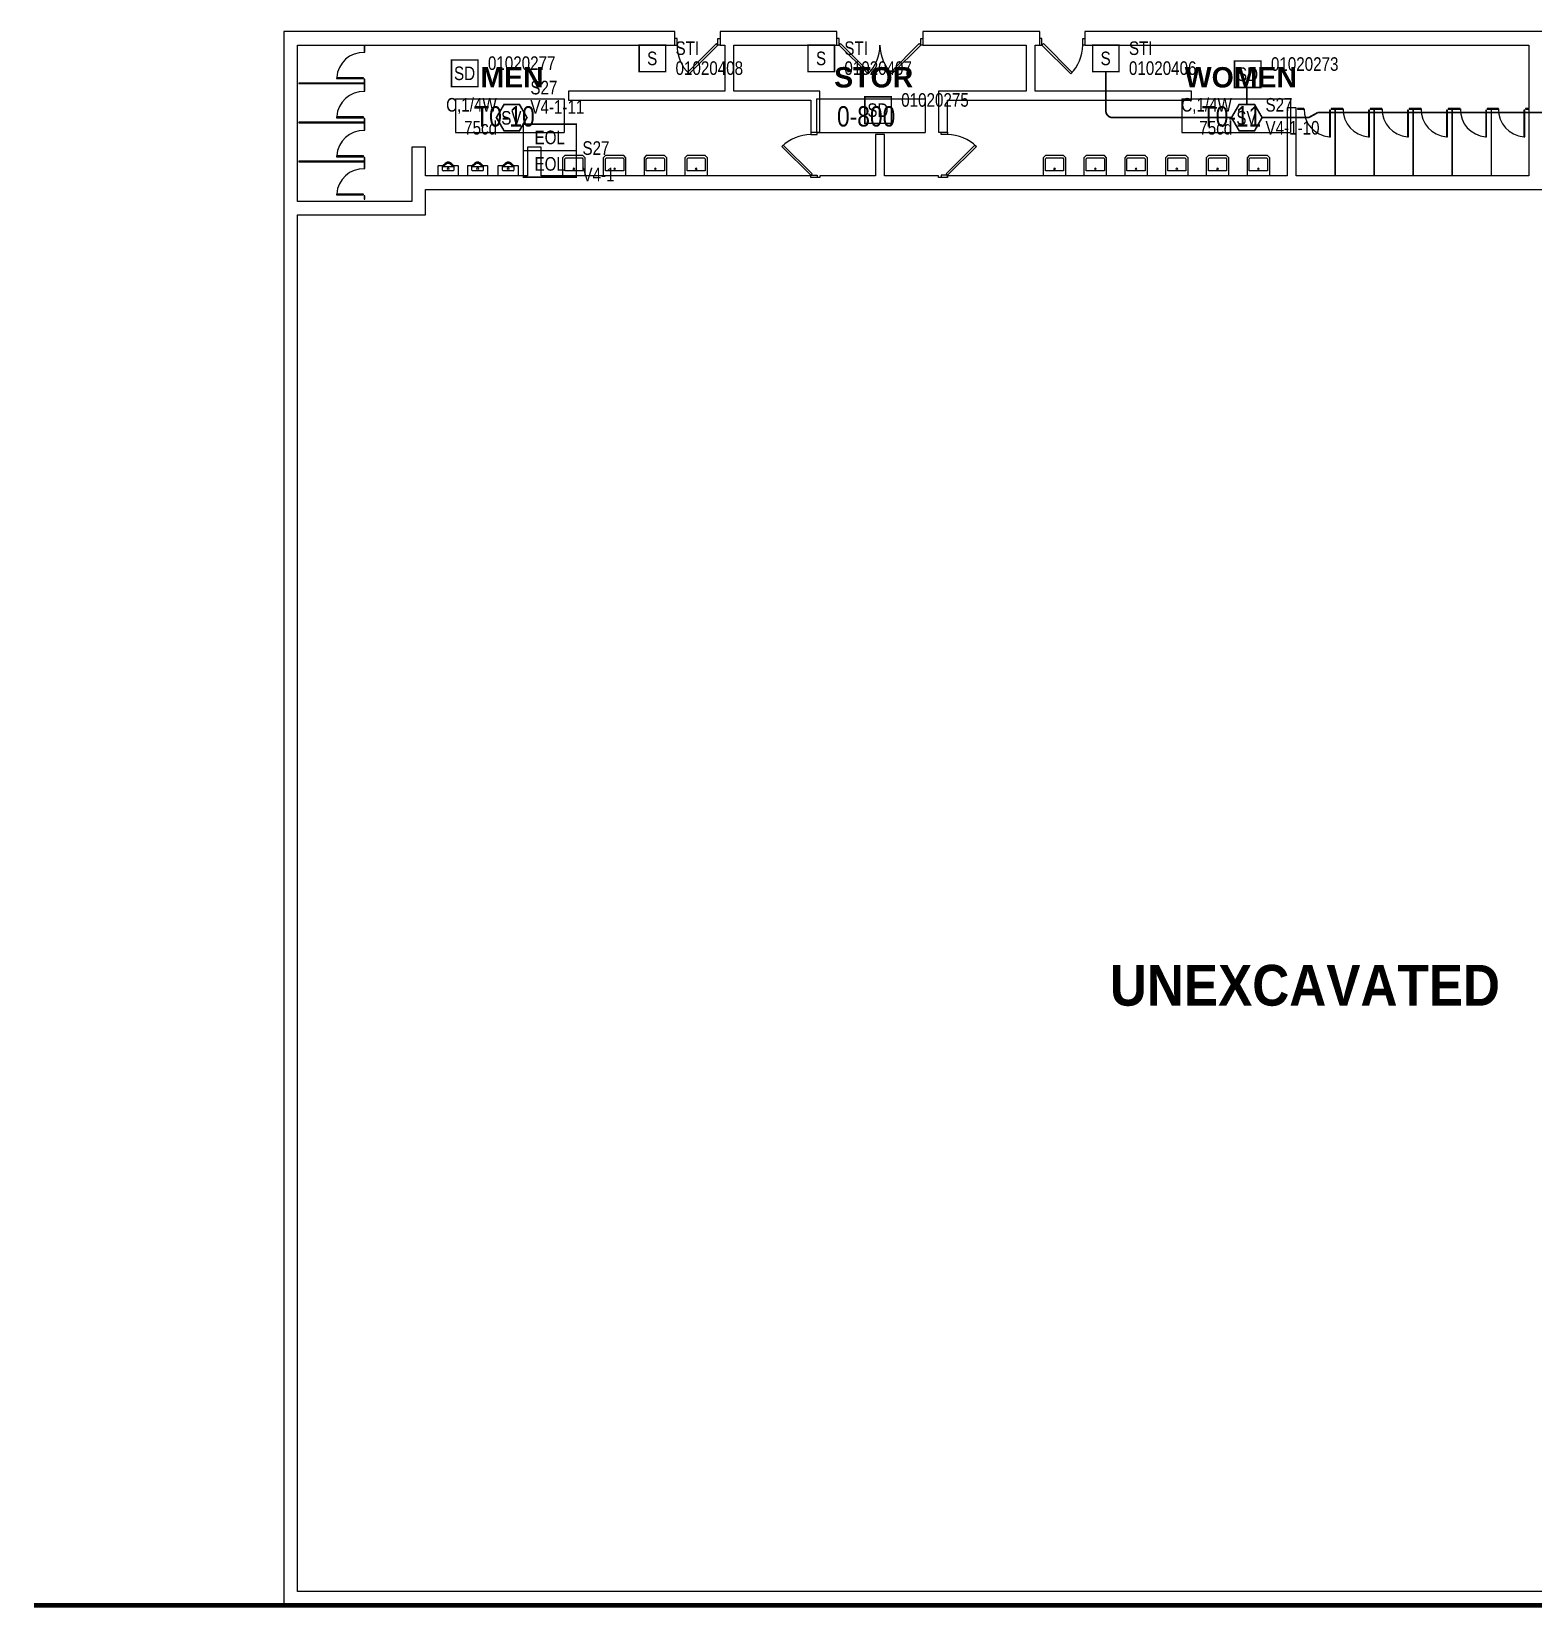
# Model space of a CAD drawing. Header units: inches. Extents: x 3516 to 15434, y -1454 to 5991.
# Drawn here: x 8062 to 9389, y 2681 to 4073 of the extents above; entities that cross this region are included whole.
import ezdxf
from ezdxf.enums import TextEntityAlignment as Align

# ---------------------------------------------------------------- set-up
doc = ezdxf.new("R2010")
doc.units = ezdxf.units.IN
doc.header["$LTSCALE"] = 0.25
doc.header["$MEASUREMENT"] = 0
for name, color, linetype in [('BACKGROUND', 8, 'Continuous'), ('CONDUIT', 6, 'Continuous'), ('EOL', 1, 'Continuous'), ('PULL STATION', 1, 'Continuous'), ('SMOKE DETECTOR', 1, 'Continuous'), ('SPEAKER STROBE', 1, 'Continuous')]:
    doc.layers.add(name, color=color, linetype=linetype)
doc.styles.add('Arial', font='arial.ttf', dxfattribs={"width": 0.8})
doc.styles.add('Arial_B_1', font='arialbd.ttf', dxfattribs={"height": 0.09375})
doc.styles.add('Arial_B_2', font='arialbd.ttf', dxfattribs={"width": 0.9, "height": 36})

# ---------------------------------------------------------------- blocks, each defined once
blk = doc.blocks.new('SIGA-278')
at = {"layer": 'PULL STATION', "const_width": 1.3}
blk.add_lwpolyline([(-11.5, -11.7), (-11.5, 11.7), (11.9, 11.7), (11.9, -11.7)], close=True, dxfattribs=at)
at = {"layer": 'PULL STATION', "style": 'Arial', "width": 0.8}
blk.add_text('S', height=12, dxfattribs=at).set_placement((0, 0), align=Align.MIDDLE)
for tag, p in [('ADDRESS', (20.6, 9)), ('ZONE', (20.6, -8.6))]:
    blk.add_attdef(tag, text='', height=12, dxfattribs=at).set_placement(p, align=Align.MIDDLE_LEFT)
blk.add_attdef('SUBSCRIPT', text='', height=12, dxfattribs=at).set_placement((-16.6, -9), align=Align.MIDDLE_RIGHT)
blk = doc.blocks.new('SIGA-PD')
at = {"layer": 'SMOKE DETECTOR', "const_width": 1.3}
blk.add_lwpolyline([(-11.5, -11.7), (-11.5, 11.7), (11.9, 11.7), (11.9, -11.7)], close=True, dxfattribs=at)
at = {"layer": 'SMOKE DETECTOR', "style": 'Arial', "width": 0.8}
blk.add_text('SD', height=12, dxfattribs=at).set_placement((0, 0), align=Align.MIDDLE)
for tag, p in [('ADDRESS', (20.6, 9)), ('ZONE', (20.6, -8.6))]:
    blk.add_attdef(tag, text='', height=12, dxfattribs=at).set_placement(p, align=Align.MIDDLE_LEFT)
blk.add_attdef('SUBSCRIPT', text='', height=12, dxfattribs=at).set_placement((-16.6, -9), align=Align.MIDDLE_RIGHT)
blk = doc.blocks.new('GC-S7VM')
at = {"layer": 'SPEAKER STROBE', "const_width": 1.46}
blk.add_lwpolyline([(13.8, 0.2), (7.1, 11.9), (-6.4, 11.9), (-13.2, 0.2), (-6.4, -11.5), (7.1, -11.5)], close=True, dxfattribs=at)
at = {"layer": 'SPEAKER STROBE', "style": 'Arial', "width": 0.8}
blk.add_text('SV', height=12, dxfattribs=at).set_placement((0, 0), align=Align.MIDDLE)
for tag, p in [('C', (-12.9, 11.5)), ('CANDELA', (-12.6, -8.8)), ('1/2W', (-12.6, -29.2))]:
    blk.add_attdef(tag, text='', height=12, dxfattribs=at).set_placement(p, align=Align.MIDDLE_RIGHT)
for tag, p in [('Speaker_Circuit', (16.8, 11.5)), ('Visual_Circuit', (16.8, -8.8))]:
    blk.add_attdef(tag, text='', height=12, dxfattribs=at).set_placement(p, align=Align.MIDDLE_LEFT)
blk = doc.blocks.new('EOLR')
at = {"layer": 'EOL', "const_width": 1.25}
blk.add_lwpolyline([(-23.4, 11.7), (23.4, 11.7), (23.4, -11.7), (-23.4, -11.7)], close=True, dxfattribs=at)
at = {"layer": 'EOL', "style": 'Arial', "width": 0.8}
blk.add_text('EOL', height=12, dxfattribs=at).set_placement((0, 0), align=Align.MIDDLE)
for tag, p in [('CIRCUIT#', (28.6, 10.9)), ('EOL_VALUE', (28.9, -9.4))]:
    blk.add_attdef(tag, text='', height=12, dxfattribs=at).set_placement(p, align=Align.MIDDLE_LEFT)

msp = doc.modelspace()

# ---------------------------------------------------------------- linework, layer by layer
at = {"lineweight": 0, "const_width": 4}
msp.add_lwpolyline([(9576.9, 2682.6), (8064.2, 2682.6)], dxfattribs=at)
at = {"layer": 'BACKGROUND'}
for p, q in [((8285.1, 4072.6), (8285.1, 2682.6)), ((8630.3, 4072.6), (8285.1, 4072.6)), ((8630.3, 4060.6), (8630.3, 4072.6)), ((8632.3, 4066.4), (8630.3, 4066.4)), ((8632.3, 4060.6), (8632.3, 4066.4)), ((8668.3, 4066.4), (8670.3, 4066.4)), ((8668.3, 4060.6), (8668.3, 4066.4)), ((8773.4, 4072.6), (8670.3, 4072.6)), ((8670.3, 4072.6), (8670.3, 4060.6)), ((8773.4, 4060.6), (8773.4, 4072.6)), ((8775.4, 4066.4), (8773.4, 4066.4)), ((8775.4, 4060.6), (8775.4, 4066.4)), ((8847.4, 4066.4), (8849.4, 4066.4)), ((8847.4, 4060.6), (8847.4, 4066.4)), ((8952.5, 4072.6), (8849.4, 4072.6)), ((8849.4, 4072.6), (8849.4, 4060.6)), ((8952.5, 4060.6), (8952.5, 4072.6)), ((8954.5, 4066.4), (8952.5, 4066.4)), ((8954.5, 4060.6), (8954.5, 4066.4)), ((8990.5, 4066.4), (8992.5, 4066.4)), ((8990.5, 4060.6), (8990.5, 4066.4)), ((9420.6, 4072.6), (8992.5, 4072.6)), ((8992.5, 4072.6), (8992.5, 4060.6)), ((8297.1, 3922.6), (8297.1, 4060.6)), ((8297.1, 4060.6), (8630.3, 4060.6)), ((8355.9, 4060.1), (8355.9, 4054.4)), ((8356.6, 4060.1), (8355.9, 4060.1)), ((8355.9, 4054.4), (8356.6, 4054.4)), ((8356.6, 4054.4), (8356.6, 4060.1)), ((8630.3, 4060.6), (8632.3, 4060.6)), ((8667.1, 4061.9), (8641.6, 4036.4)), ((8642.9, 4035.2), (8668.3, 4060.6)), ((8668.3, 4060.6), (8667.1, 4061.9)), ((8670.3, 4060.6), (8668.3, 4060.6)), ((8670.3, 4060.6), (8674.3, 4060.6)), ((8674.3, 4060.6), (8674.3, 4020)), ((8682.3, 4060.6), (8773.4, 4060.6)), ((8682.3, 4020), (8682.3, 4060.6)), ((8773.4, 4060.6), (8775.4, 4060.6)), ((8775.4, 4060.6), (8776.7, 4061.9)), ((8800.9, 4035.2), (8775.4, 4060.6)), ((8776.7, 4061.9), (8802.1, 4036.4)), ((8846.2, 4061.9), (8820.7, 4036.4)), ((8822, 4035.2), (8847.4, 4060.6)), ((8847.4, 4060.6), (8846.2, 4061.9)), ((8849.4, 4060.6), (8847.4, 4060.6)), ((8849.4, 4060.6), (8940.5, 4060.6)), ((8940.5, 4060.6), (8940.5, 4020)), ((8948.5, 4060.6), (8952.5, 4060.6)), ((8948.5, 4020), (8948.5, 4060.6)), ((8952.5, 4060.6), (8954.5, 4060.6)), ((8954.5, 4060.6), (8955.8, 4061.9)), ((8980, 4035.2), (8954.5, 4060.6)), ((8955.8, 4061.9), (8981.2, 4036.4)), ((8992.5, 4060.6), (8990.5, 4060.6)), ((8992.5, 4060.6), (9384.6, 4060.6)), ((9384.6, 4060.6), (9384.6, 4004.6)), ((8298.1, 4027.1), (8298.1, 4026.6)), ((8355.4, 4027.1), (8298.1, 4027.1)), ((8298.1, 4026.6), (8355.4, 4026.6)), ((8355.3, 4031.8), (8331.6, 4031.8)), ((8331.6, 4031.8), (8331.6, 4031)), ((8331.6, 4031), (8355.3, 4031)), ((8355.3, 4031), (8355.3, 4031.8)), ((8355.4, 4026.6), (8355.4, 4027.1)), ((8355.9, 4030.4), (8355.9, 4019.9)), ((8356.6, 4030.4), (8355.9, 4030.4)), ((8356.6, 4019.9), (8356.6, 4030.4)), ((8641.6, 4036.4), (8642.9, 4035.2)), ((8802.1, 4036.4), (8800.9, 4035.2)), ((8820.7, 4036.4), (8822, 4035.2)), ((8981.2, 4036.4), (8980, 4035.2)), ((8355.9, 4019.9), (8356.6, 4019.9)), ((8436.5, 4013.3), (8532.5, 4013.3)), ((8436.5, 4013.3), (8436.5, 3983.3)), ((8532.5, 4013.3), (8532.5, 3983.3)), ((8674.3, 4020), (8536.3, 4020)), ((8536.3, 4020), (8536.3, 4012)), ((8536.3, 4012), (8750.3, 4012)), ((8758.3, 4020), (8682.3, 4020)), ((8750.3, 4012), (8750.3, 3983.6)), ((8755.3, 4013.3), (8851.3, 4013.3)), ((8755.3, 4013.3), (8755.3, 3983.3)), ((8758.3, 3983.6), (8758.3, 4020)), ((8851.3, 4013.3), (8851.3, 3983.3)), ((8863.1, 4020), (8863.1, 3983.6)), ((8940.5, 4020), (8863.1, 4020)), ((8871.1, 3983.6), (8871.1, 4012)), ((8871.1, 4012), (9086.6, 4012)), ((9086.6, 4020), (8948.5, 4020)), ((9078, 4013.3), (9174, 4013.3)), ((9078, 4013.3), (9078, 3983.3)), ((9086.6, 4012), (9086.6, 4020)), ((9174, 4013.3), (9174, 3983.3)), ((8355.3, 3997.3), (8331.6, 3997.3)), ((8331.6, 3997.3), (8331.6, 3996.5)), ((8331.6, 3996.5), (8355.3, 3996.5)), ((8355.3, 3996.5), (8355.3, 3997.3)), ((8355.9, 3995.9), (8355.9, 3985.4)), ((8356.6, 3995.9), (8355.9, 3995.9)), ((8356.6, 3985.4), (8356.6, 3995.9)), ((9171.1, 4005.1), (9171.1, 3945.1)), ((9179.1, 4005.1), (9171.1, 4005.1)), ((9179.1, 3945.1), (9179.1, 4005.1)), ((9185.8, 4004.6), (9180.1, 4004.6)), ((9180.1, 4004.6), (9180.1, 4003.9)), ((9180.1, 4003.9), (9185.8, 4003.9)), ((9185.8, 4003.9), (9185.8, 4004.6)), ((9208.4, 4003.3), (9208.4, 3979.6)), ((9209.2, 4003.3), (9208.4, 4003.3)), ((9209.2, 3979.6), (9209.2, 4003.3)), ((9220.3, 4004.6), (9209.8, 4004.6)), ((9209.8, 4004.6), (9209.8, 4003.9)), ((9209.8, 4003.9), (9220.3, 4003.9)), ((9213.6, 4003.4), (9213.1, 4003.4)), ((9213.1, 4003.4), (9213.1, 3946.1)), ((9213.6, 3946.1), (9213.6, 4003.4)), ((9220.3, 4003.9), (9220.3, 4004.6)), ((9242.9, 4003.3), (9242.9, 3979.6)), ((9243.7, 4003.3), (9242.9, 4003.3)), ((9243.7, 3979.6), (9243.7, 4003.3)), ((9254.8, 4004.6), (9244.3, 4004.6)), ((9244.3, 4004.6), (9244.3, 4003.9)), ((9244.3, 4003.9), (9254.8, 4003.9)), ((9248.1, 4003.4), (9247.6, 4003.4)), ((9247.6, 4003.4), (9247.6, 3946.1)), ((9248.1, 3946.1), (9248.1, 4003.4)), ((9254.8, 4003.9), (9254.8, 4004.6)), ((9277.4, 4003.3), (9277.4, 3979.6)), ((9278.2, 4003.3), (9277.4, 4003.3)), ((9278.2, 3979.6), (9278.2, 4003.3)), ((9289.3, 4004.6), (9278.8, 4004.6)), ((9278.8, 4004.6), (9278.8, 4003.9)), ((9278.8, 4003.9), (9289.3, 4003.9)), ((9282.6, 4003.4), (9282.1, 4003.4)), ((9282.1, 4003.4), (9282.1, 3946.1)), ((9282.6, 3946.1), (9282.6, 4003.4)), ((9289.3, 4003.9), (9289.3, 4004.6)), ((9311.9, 4003.3), (9311.9, 3979.6)), ((9312.7, 4003.3), (9311.9, 4003.3)), ((9312.7, 3979.6), (9312.7, 4003.3)), ((9323.8, 4004.6), (9313.3, 4004.6)), ((9313.3, 4004.6), (9313.3, 4003.9)), ((9313.3, 4003.9), (9323.8, 4003.9)), ((9317.1, 4003.4), (9316.6, 4003.4)), ((9316.6, 4003.4), (9316.6, 3946.1)), ((9317.1, 3946.1), (9317.1, 4003.4)), ((9323.8, 4003.9), (9323.8, 4004.6)), ((9346.4, 4003.3), (9346.4, 3979.6)), ((9347.2, 4003.3), (9346.4, 4003.3)), ((9347.2, 3979.6), (9347.2, 4003.3)), ((9357.6, 4004.6), (9347.8, 4004.6)), ((9347.8, 4004.6), (9347.8, 4003.9)), ((9347.8, 4003.9), (9357.6, 4003.9)), ((9351.6, 4003.4), (9351.1, 4003.4)), ((9351.1, 4003.4), (9351.1, 3946.1)), ((9351.6, 3946.1), (9351.6, 4003.4)), ((9357.6, 4003.9), (9357.6, 4004.6)), ((9380.2, 4003.3), (9380.2, 3979.6)), ((9380.9, 4003.3), (9380.2, 4003.3)), ((9380.9, 3979.6), (9380.9, 4003.3)), ((9384.6, 4004.6), (9381.6, 4004.6)), ((9381.6, 4004.6), (9381.6, 4003.9)), ((9381.6, 4003.9), (9384.6, 4003.9)), ((9384.6, 4003.9), (9384.6, 4004.6)), ((9384.6, 4003.9), (9384.6, 3945.1)), ((8298.1, 3992.6), (8298.1, 3992.1)), ((8355.4, 3992.6), (8298.1, 3992.6)), ((8298.1, 3992.1), (8355.4, 3992.1)), ((8355.4, 3992.1), (8355.4, 3992.6)), ((8355.9, 3985.4), (8356.6, 3985.4)), ((8436.5, 3983.3), (8532.5, 3983.3)), ((8750.3, 3983.6), (8758.3, 3983.6)), ((8750.3, 3983.6), (8750.3, 3981.6)), ((8750.3, 3981.6), (8756, 3981.6)), ((8755.3, 3983.3), (8851.3, 3983.3)), ((8756, 3981.6), (8756, 3983.6)), ((8807.4, 3981.7), (8807.4, 3945.1)), ((8815.4, 3981.7), (8807.4, 3981.7)), ((8815.4, 3945.1), (8815.4, 3981.7)), ((8863.1, 3983.6), (8871.1, 3983.6)), ((8865.4, 3981.6), (8865.4, 3983.6)), ((8871.1, 3981.6), (8865.4, 3981.6)), ((8871.1, 3983.6), (8871.1, 3981.6)), ((9078, 3983.3), (9174, 3983.3)), ((8410.1, 3970.6), (8398.1, 3970.6)), ((8398.1, 3970.6), (8398.1, 3922.6)), ((8410.1, 3945.1), (8410.1, 3970.6)), ((8512.1, 3970.6), (8500.1, 3970.6)), ((8500.1, 3970.6), (8500.1, 3945.1)), ((8512.1, 3945.1), (8512.1, 3970.6)), ((8726, 3972.3), (8724.8, 3971.1)), ((8724.8, 3971.1), (8750.3, 3945.6)), ((8751.5, 3946.9), (8726, 3972.3)), ((8869.9, 3946.9), (8895.3, 3972.3)), ((8896.6, 3971.1), (8871.1, 3945.6)), ((8895.3, 3972.3), (8896.6, 3971.1)), ((9208.4, 3979.6), (9209.2, 3979.6)), ((9242.9, 3979.6), (9243.7, 3979.6)), ((9277.4, 3979.6), (9278.2, 3979.6)), ((9311.9, 3979.6), (9312.7, 3979.6)), ((9346.4, 3979.6), (9347.2, 3979.6)), ((9380.2, 3979.6), (9380.9, 3979.6)), ((8298.1, 3958.1), (8298.1, 3957.6)), ((8355.4, 3958.1), (8298.1, 3958.1)), ((8298.1, 3957.6), (8355.4, 3957.6)), ((8355.3, 3962.8), (8331.6, 3962.8)), ((8331.6, 3962.8), (8331.6, 3962)), ((8331.6, 3962), (8355.3, 3962)), ((8355.3, 3962), (8355.3, 3962.8)), ((8355.4, 3957.6), (8355.4, 3958.1)), ((8355.9, 3961.4), (8355.9, 3951.6)), ((8356.6, 3961.4), (8355.9, 3961.4)), ((8356.6, 3951.6), (8356.6, 3961.4)), ((8421.1, 3953.6), (8421.1, 3945.1)), ((8424.6, 3954.1), (8421.6, 3954.1)), ((8428.2, 3956.8), (8425.1, 3954.1)), ((8425.1, 3953.1), (8428.6, 3956.1)), ((8425.1, 3954.1), (8425.1, 3953.6)), ((8425.1, 3950.1), (8425.1, 3953.6)), ((8427.5, 3956.2), (8428.2, 3956.8)), ((8428.6, 3956.1), (8428, 3955.6)), ((8431.1, 3957.1), (8429.2, 3957.1)), ((8429.3, 3956.4), (8431, 3956.4)), ((8432.3, 3955.6), (8431.6, 3956.1)), ((8431.6, 3956.1), (8435.1, 3953.1)), ((8432.1, 3956.8), (8432.8, 3956.2)), ((8435.1, 3954.1), (8432.1, 3956.8)), ((8435.1, 3953.6), (8435.1, 3954.1)), ((8435.1, 3953.6), (8435.1, 3950.1)), ((8438.6, 3954.1), (8435.6, 3954.1)), ((8439.1, 3945.1), (8439.1, 3953.6)), ((8447.1, 3953.6), (8447.1, 3945.1)), ((8450.6, 3954.1), (8447.6, 3954.1)), ((8454.2, 3956.8), (8451.1, 3954.1)), ((8451.1, 3953.1), (8454.6, 3956.1)), ((8451.1, 3954.1), (8451.1, 3953.6)), ((8451.1, 3950.1), (8451.1, 3953.6)), ((8453.5, 3956.2), (8454.2, 3956.8)), ((8454.6, 3956.1), (8454, 3955.6)), ((8457.1, 3957.1), (8455.2, 3957.1)), ((8455.3, 3956.4), (8457, 3956.4)), ((8458.3, 3955.6), (8457.6, 3956.1)), ((8457.6, 3956.1), (8461.1, 3953.1)), ((8458.1, 3956.8), (8458.8, 3956.2)), ((8461.1, 3954.1), (8458.1, 3956.8)), ((8461.1, 3953.6), (8461.1, 3954.1)), ((8461.1, 3953.6), (8461.1, 3950.1)), ((8464.6, 3954.1), (8461.6, 3954.1)), ((8465.1, 3945.1), (8465.1, 3953.6)), ((8474.1, 3953.6), (8474.1, 3945.1)), ((8477.6, 3954.1), (8474.6, 3954.1)), ((8481.2, 3956.8), (8478.1, 3954.1)), ((8478.1, 3953.1), (8481.6, 3956.1)), ((8478.1, 3954.1), (8478.1, 3953.6)), ((8478.1, 3950.1), (8478.1, 3953.6)), ((8480.5, 3956.2), (8481.2, 3956.8)), ((8481.6, 3956.1), (8481, 3955.6)), ((8484.1, 3957.1), (8482.2, 3957.1)), ((8482.3, 3956.4), (8484, 3956.4)), ((8485.3, 3955.6), (8484.6, 3956.1)), ((8484.6, 3956.1), (8488.1, 3953.1)), ((8485.1, 3956.8), (8485.8, 3956.2)), ((8488.1, 3954.1), (8485.1, 3956.8)), ((8488.1, 3953.6), (8488.1, 3954.1)), ((8488.1, 3953.6), (8488.1, 3950.1)), ((8491.6, 3954.1), (8488.6, 3954.1)), ((8492.1, 3945.1), (8492.1, 3953.6)), ((8533.1, 3963.1), (8531.1, 3961.1)), ((8531.1, 3961.1), (8531.1, 3945.1)), ((8549.1, 3963.1), (8533.1, 3963.1)), ((8533.1, 3960.3), (8534, 3961.1)), ((8533.1, 3949.6), (8533.1, 3960.3)), ((8534, 3961.1), (8548.3, 3961.1)), ((8548.3, 3961.1), (8549.1, 3960.3)), ((8551.1, 3961.1), (8549.1, 3963.1)), ((8549.1, 3960.3), (8549.1, 3949.6)), ((8551.1, 3945.1), (8551.1, 3961.1)), ((8569.1, 3963.1), (8567.1, 3961.1)), ((8567.1, 3961.1), (8567.1, 3945.1)), ((8585.1, 3963.1), (8569.1, 3963.1)), ((8569.1, 3960.3), (8570, 3961.1)), ((8569.1, 3949.6), (8569.1, 3960.3)), ((8570, 3961.1), (8584.3, 3961.1)), ((8584.3, 3961.1), (8585.1, 3960.3)), ((8587.1, 3961.1), (8585.1, 3963.1)), ((8585.1, 3960.3), (8585.1, 3949.6)), ((8587.1, 3945.1), (8587.1, 3961.1)), ((8605.1, 3963.1), (8603.1, 3961.1)), ((8603.1, 3961.1), (8603.1, 3945.1)), ((8621.1, 3963.1), (8605.1, 3963.1)), ((8605.1, 3960.3), (8606, 3961.1)), ((8605.1, 3949.6), (8605.1, 3960.3)), ((8606, 3961.1), (8620.3, 3961.1)), ((8620.3, 3961.1), (8621.1, 3960.3)), ((8623.1, 3961.1), (8621.1, 3963.1)), ((8621.1, 3960.3), (8621.1, 3949.6)), ((8623.1, 3945.1), (8623.1, 3961.1)), ((8641.1, 3963.1), (8639.1, 3961.1)), ((8639.1, 3961.1), (8639.1, 3945.1)), ((8657.1, 3963.1), (8641.1, 3963.1)), ((8641.1, 3960.3), (8642, 3961.1)), ((8641.1, 3949.6), (8641.1, 3960.3)), ((8642, 3961.1), (8656.3, 3961.1)), ((8656.3, 3961.1), (8657.1, 3960.3)), ((8659.1, 3961.1), (8657.1, 3963.1)), ((8657.1, 3960.3), (8657.1, 3949.6)), ((8659.1, 3945.1), (8659.1, 3961.1)), ((8957.6, 3963.1), (8955.6, 3961.1)), ((8955.6, 3961.1), (8955.6, 3945.1)), ((8973.6, 3963.1), (8957.6, 3963.1)), ((8957.6, 3960.3), (8958.4, 3961.1)), ((8957.6, 3949.6), (8957.6, 3960.3)), ((8958.4, 3961.1), (8972.8, 3961.1)), ((8972.8, 3961.1), (8973.6, 3960.3)), ((8975.6, 3961.1), (8973.6, 3963.1)), ((8973.6, 3960.3), (8973.6, 3949.6)), ((8975.6, 3945.1), (8975.6, 3961.1)), ((8993.6, 3963.1), (8991.6, 3961.1)), ((8991.6, 3961.1), (8991.6, 3945.1)), ((9009.6, 3963.1), (8993.6, 3963.1)), ((8993.6, 3960.3), (8994.4, 3961.1)), ((8993.6, 3949.6), (8993.6, 3960.3)), ((8994.4, 3961.1), (9008.8, 3961.1)), ((9008.8, 3961.1), (9009.6, 3960.3)), ((9011.6, 3961.1), (9009.6, 3963.1)), ((9009.6, 3960.3), (9009.6, 3949.6)), ((9011.6, 3945.1), (9011.6, 3961.1)), ((9029.6, 3963.1), (9027.6, 3961.1)), ((9027.6, 3961.1), (9027.6, 3945.1)), ((9045.6, 3963.1), (9029.6, 3963.1)), ((9029.6, 3960.3), (9030.4, 3961.1)), ((9029.6, 3949.6), (9029.6, 3960.3)), ((9030.4, 3961.1), (9044.8, 3961.1)), ((9044.8, 3961.1), (9045.6, 3960.3)), ((9047.6, 3961.1), (9045.6, 3963.1)), ((9045.6, 3960.3), (9045.6, 3949.6)), ((9047.6, 3945.1), (9047.6, 3961.1)), ((9065.6, 3963.1), (9063.6, 3961.1)), ((9063.6, 3961.1), (9063.6, 3945.1)), ((9081.6, 3963.1), (9065.6, 3963.1)), ((9065.6, 3960.3), (9066.4, 3961.1)), ((9065.6, 3949.6), (9065.6, 3960.3)), ((9066.4, 3961.1), (9080.8, 3961.1)), ((9080.8, 3961.1), (9081.6, 3960.3)), ((9083.6, 3961.1), (9081.6, 3963.1)), ((9081.6, 3960.3), (9081.6, 3949.6)), ((9083.6, 3945.1), (9083.6, 3961.1)), ((9101.6, 3963.1), (9099.6, 3961.1)), ((9099.6, 3961.1), (9099.6, 3945.1)), ((9117.6, 3963.1), (9101.6, 3963.1)), ((9101.6, 3960.3), (9102.4, 3961.1)), ((9101.6, 3949.6), (9101.6, 3960.3)), ((9102.4, 3961.1), (9116.8, 3961.1)), ((9116.8, 3961.1), (9117.6, 3960.3)), ((9119.6, 3961.1), (9117.6, 3963.1)), ((9117.6, 3960.3), (9117.6, 3949.6)), ((9119.6, 3945.1), (9119.6, 3961.1)), ((9137.6, 3963.1), (9135.6, 3961.1)), ((9135.6, 3961.1), (9135.6, 3945.1)), ((9153.6, 3963.1), (9137.6, 3963.1)), ((9137.6, 3960.3), (9138.4, 3961.1)), ((9137.6, 3949.6), (9137.6, 3960.3)), ((9138.4, 3961.1), (9152.8, 3961.1)), ((9152.8, 3961.1), (9153.6, 3960.3)), ((9155.6, 3961.1), (9153.6, 3963.1)), ((9153.6, 3960.3), (9153.6, 3949.6)), ((9155.6, 3945.1), (9155.6, 3961.1)), ((8355.9, 3951.6), (8356.6, 3951.6)), ((8500.1, 3945.1), (8410.1, 3945.1)), ((8435.1, 3953.1), (8425.1, 3953.1)), ((8434.6, 3949.6), (8425.6, 3949.6)), ((8461.1, 3953.1), (8451.1, 3953.1)), ((8460.6, 3949.6), (8451.6, 3949.6)), ((8488.1, 3953.1), (8478.1, 3953.1)), ((8487.6, 3949.6), (8478.6, 3949.6)), ((8750.3, 3945.1), (8512.1, 3945.1)), ((8549.1, 3949.6), (8533.1, 3949.6)), ((8585.1, 3949.6), (8569.1, 3949.6)), ((8621.1, 3949.6), (8605.1, 3949.6)), ((8657.1, 3949.6), (8641.1, 3949.6)), ((8750.3, 3945.6), (8751.5, 3946.9)), ((8750.3, 3945.6), (8756, 3945.6)), ((8750.3, 3943.6), (8750.3, 3945.6)), ((8750.3, 3943.6), (8750.3, 3945.1)), ((8758.3, 3943.6), (8750.3, 3943.6)), ((8756, 3945.6), (8756, 3943.6)), ((8807.4, 3945.1), (8758.3, 3945.1)), ((8758.3, 3945.1), (8758.3, 3943.6)), ((8863.1, 3945.1), (8815.4, 3945.1)), ((8863.1, 3943.6), (8863.1, 3945.1)), ((8871.1, 3943.6), (8863.1, 3943.6)), ((8865.4, 3945.6), (8865.4, 3943.6)), ((8871.1, 3945.6), (8865.4, 3945.6)), ((8871.1, 3945.6), (8869.9, 3946.9)), ((8871.1, 3943.6), (8871.1, 3945.6)), ((9171.1, 3945.1), (8871.1, 3945.1)), ((8871.1, 3945.1), (8871.1, 3943.6)), ((8973.6, 3949.6), (8957.6, 3949.6)), ((9009.6, 3949.6), (8993.6, 3949.6)), ((9045.6, 3949.6), (9029.6, 3949.6)), ((9081.6, 3949.6), (9065.6, 3949.6)), ((9117.6, 3949.6), (9101.6, 3949.6)), ((9153.6, 3949.6), (9137.6, 3949.6)), ((9384.6, 3945.1), (9179.1, 3945.1)), ((9213.1, 3946.1), (9213.6, 3946.1)), ((9247.6, 3946.1), (9248.1, 3946.1)), ((9282.1, 3946.1), (9282.6, 3946.1)), ((9316.6, 3946.1), (9317.1, 3946.1)), ((9351.1, 3946.1), (9351.6, 3946.1)), ((8355.3, 3929), (8331.6, 3929)), ((8331.6, 3929), (8331.6, 3928.3)), ((8331.6, 3928.3), (8355.3, 3928.3)), ((8355.3, 3928.3), (8355.3, 3929)), ((8355.9, 3927.6), (8355.9, 3924.6)), ((8356.6, 3927.6), (8355.9, 3927.6)), ((8356.6, 3924.6), (8356.6, 3927.6)), ((8410.1, 3910.6), (8410.1, 3933.1)), ((8410.1, 3933.1), (10191.7, 3933.1)), ((8398.1, 3922.6), (8297.1, 3922.6)), ((8355.9, 3924.6), (8356.6, 3924.6)), ((8297.1, 2694.6), (8297.1, 3910.6)), ((8297.1, 3910.6), (8410.1, 3910.6)), ((9899.6, 2694.6), (8297.1, 2694.6)), ((8285.1, 2682.6), (9882.6, 2682.6))]:
    msp.add_line(p, q, dxfattribs=at)
for centre, radius, start, end in [((8355.4, 4030.5), 23.7, 87.8108, 176.4045), ((8668.3, 4060.6), 36, 180, 225), ((8775.4, 4060.6), 36, 315, 0), ((8847.4, 4060.6), 36, 180, 225), ((8954.5, 4060.6), 36, 315, 0), ((8355.4, 3996), 23.7, 87.8108, 176.4045), ((9209.7, 4003.4), 23.7, 177.8108, 266.4045), ((9244.2, 4003.4), 23.7, 177.8108, 266.4045), ((9278.7, 4003.4), 23.7, 177.8108, 266.4045), ((9313.2, 4003.4), 23.7, 177.8108, 266.4045), ((9347.7, 4003.4), 23.7, 177.8108, 266.4045), ((9381.5, 4003.4), 23.7, 177.8108, 266.4045), ((8355.4, 3961.5), 23.7, 87.8108, 176.4045), ((8750.3, 3945.6), 36, 90, 135), ((8871.1, 3945.6), 36, 45, 90), ((8421.6, 3953.6), 0.5, 90, 180), ((8424.6, 3953.6), 0.5, 0, 90), ((8429.2, 3955.6), 1.5, 90, 130.6013), ((8429.3, 3955.4), 1, 90, 130.6013), ((8431, 3955.4), 1, 49.3987, 90), ((8431.1, 3955.6), 1.5, 49.3987, 90), ((8435.6, 3953.6), 0.5, 90, 180), ((8438.6, 3953.6), 0.5, 0, 90), ((8447.6, 3953.6), 0.5, 90, 180), ((8450.6, 3953.6), 0.5, 0, 90), ((8455.2, 3955.6), 1.5, 90, 130.6013), ((8455.3, 3955.4), 1, 90, 130.6013), ((8457, 3955.4), 1, 49.3987, 90), ((8457.1, 3955.6), 1.5, 49.3987, 90), ((8461.6, 3953.6), 0.5, 90, 180), ((8464.6, 3953.6), 0.5, 0, 90), ((8474.6, 3953.6), 0.5, 90, 180), ((8477.6, 3953.6), 0.5, 0, 90), ((8482.2, 3955.6), 1.5, 90, 130.6013), ((8482.3, 3955.4), 1, 90, 130.6013), ((8484, 3955.4), 1, 49.3987, 90), ((8484.1, 3955.6), 1.5, 49.3987, 90), ((8488.6, 3953.6), 0.5, 90, 180), ((8491.6, 3953.6), 0.5, 0, 90), ((8355.4, 3927.7), 23.7, 87.8108, 176.4045), ((8425.6, 3950.1), 0.5, 180, 270), ((8430.1, 3951.1), 1, 0, 180), ((8430.1, 3951.1), 1, 0, 180), ((8430.1, 3951.1), 1, 180, 0), ((8430.1, 3951.1), 1, 180, 0), ((8434.6, 3950.1), 0.5, 270, 0), ((8451.6, 3950.1), 0.5, 180, 270), ((8456.1, 3951.1), 1, 0, 180), ((8456.1, 3951.1), 1, 0, 180), ((8456.1, 3951.1), 1, 180, 0), ((8456.1, 3951.1), 1, 180, 0), ((8460.6, 3950.1), 0.5, 270, 0), ((8478.6, 3950.1), 0.5, 180, 270), ((8483.1, 3951.1), 1, 0, 180), ((8483.1, 3951.1), 1, 0, 180), ((8483.1, 3951.1), 1, 180, 0), ((8483.1, 3951.1), 1, 180, 0), ((8487.6, 3950.1), 0.5, 270, 0), ((8541.1, 3951.1), 0.75, 0, 180), ((8541.1, 3951.1), 0.75, 0, 180), ((8541.1, 3951.1), 0.75, 180, 0), ((8541.1, 3951.1), 0.75, 180, 0), ((8577.1, 3951.1), 0.75, 0, 180), ((8577.1, 3951.1), 0.75, 0, 180), ((8577.1, 3951.1), 0.75, 180, 0), ((8577.1, 3951.1), 0.75, 180, 0), ((8613.1, 3951.1), 0.75, 0, 180), ((8613.1, 3951.1), 0.75, 0, 180), ((8613.1, 3951.1), 0.75, 180, 0), ((8613.1, 3951.1), 0.75, 180, 0), ((8649.1, 3951.1), 0.75, 0, 180), ((8649.1, 3951.1), 0.75, 0, 180), ((8649.1, 3951.1), 0.75, 180, 0), ((8649.1, 3951.1), 0.75, 180, 0), ((8965.6, 3951.1), 0.75, 0, 180), ((8965.6, 3951.1), 0.75, 0, 180), ((8965.6, 3951.1), 0.75, 180, 0), ((8965.6, 3951.1), 0.75, 180, 0), ((9001.6, 3951.1), 0.75, 0, 180), ((9001.6, 3951.1), 0.75, 0, 180), ((9001.6, 3951.1), 0.75, 180, 0), ((9001.6, 3951.1), 0.75, 180, 0), ((9037.6, 3951.1), 0.75, 0, 180), ((9037.6, 3951.1), 0.75, 0, 180), ((9037.6, 3951.1), 0.75, 180, 0), ((9037.6, 3951.1), 0.75, 180, 0), ((9073.6, 3951.1), 0.75, 0, 180), ((9073.6, 3951.1), 0.75, 0, 180), ((9073.6, 3951.1), 0.75, 180, 0), ((9073.6, 3951.1), 0.75, 180, 0), ((9109.6, 3951.1), 0.75, 0, 180), ((9109.6, 3951.1), 0.75, 0, 180), ((9109.6, 3951.1), 0.75, 180, 0), ((9109.6, 3951.1), 0.75, 180, 0), ((9145.6, 3951.1), 0.75, 0, 180), ((9145.6, 3951.1), 0.75, 0, 180), ((9145.6, 3951.1), 0.75, 180, 0), ((9145.6, 3951.1), 0.75, 180, 0)]:
    msp.add_arc(centre, radius, start, end, dxfattribs=at)
at = {"layer": 'CONDUIT', "lineweight": 0, "const_width": 1.5}
msp.add_lwpolyline([(9010.9, 4037.2), (9010.9, 4002.6, 0.414214), (9016.9, 3996.6), (9122, 3996.6)], format="xyb", dxfattribs=at)
for points in [[(9135.5, 4008.3), (9135.5, 4023.2)], [(9149, 3996.6), (9190.1, 3996.6), (9198, 4001)], [(9458.4, 4001), (9198, 4001)]]:
    msp.add_lwpolyline(points, dxfattribs=at)

# ---------------------------------------------------------------- block references
at = {"layer": 'EOL'}
for p, values in [((8519.8, 3979.1), {'EOL_VALUE': 'S27'}), ((8519.8, 3955.7), {'EOL_VALUE': 'V4-1'})]:
    msp.add_blockref('EOLR', p, dxfattribs=at).add_auto_attribs(values)
at = {"layer": 'PULL STATION'}
for p, values in [((8610.3, 4048.9), {'ADDRESS': 'STI', 'ZONE': '01020408'}), ((8759.4, 4048.9), {'ADDRESS': 'STI', 'ZONE': '01020407'}), ((9010.7, 4048.9), {'ADDRESS': 'STI', 'ZONE': '01020406'})]:
    msp.add_blockref('SIGA-278', p, dxfattribs=at).add_auto_attribs(values)
at = {"layer": 'SMOKE DETECTOR'}
for p, values in [((8444.6, 4035.7), {'ADDRESS': '01020277'}), ((9136.1, 4034.9), {'ADDRESS': '01020273'}), ((8809.6, 4003.2), {'ADDRESS': '01020275'})]:
    msp.add_blockref('SIGA-PD', p, dxfattribs=at).add_auto_attribs(values)
at = {"layer": 'SPEAKER STROBE'}
ref = msp.add_blockref('GC-S7VM', (8485.9, 3996.4), dxfattribs=at)
ref.add_attrib('C', 'C,1/4W', dxfattribs={"height": 12, "style": 'Arial', "width": 0.8}).set_placement((8473, 4007.9), align=Align.MIDDLE_RIGHT)
ref.add_attrib('Speaker_Circuit', 'S27', dxfattribs={"height": 12, "style": 'Arial', "width": 0.8}).set_placement((8502.7, 4023.1), align=Align.MIDDLE_LEFT)
ref.add_attrib('Visual_Circuit', 'V4-1-11', dxfattribs={"height": 12, "style": 'Arial', "width": 0.8}).set_placement((8502.7, 4006), align=Align.MIDDLE_LEFT)
ref.add_attrib('CANDELA', '75cd', dxfattribs={"height": 12, "style": 'Arial', "width": 0.8}).set_placement((8473.3, 3987.6), align=Align.MIDDLE_RIGHT)
msp.add_blockref('GC-S7VM', (9135.1, 3996.4), dxfattribs=at).add_auto_attribs({'C': 'C,1/4W', 'Speaker_Circuit': 'S27', 'Visual_Circuit': 'V4-1-10', 'CANDELA': '75cd'})

# ---------------------------------------------------------------- texts
at = {"layer": 'BACKGROUND', "attachment_point": 1}
for s, insert, char_height, width, style in [('MEN', (8458.6, 4041.2), 18, 62.176, 'Arial_B_1'), ('STOR', (8771, 4041.2), 18, 77.992, 'Arial_B_1'), ('WOMEN', (9080.6, 4041.2), 18, 109.625, 'Arial_B_1'), ('T0-10', (8454, 4006.7), 18, 71.993, 'Arial'), ('0-800', (8773.5, 4006.7), 18, 70.357, 'Arial'), ('T0-11', (9095.6, 4006.7), 18, 71.993, 'Arial'), ('UNEXCAVATED', (9014.5, 3248.2), 36, 413.959, 'Arial_B_2')]:
    msp.add_mtext(s, dxfattribs=dict(at, insert=insert, char_height=char_height, width=width, style=style))

doc.saveas('drawing.dxf')
